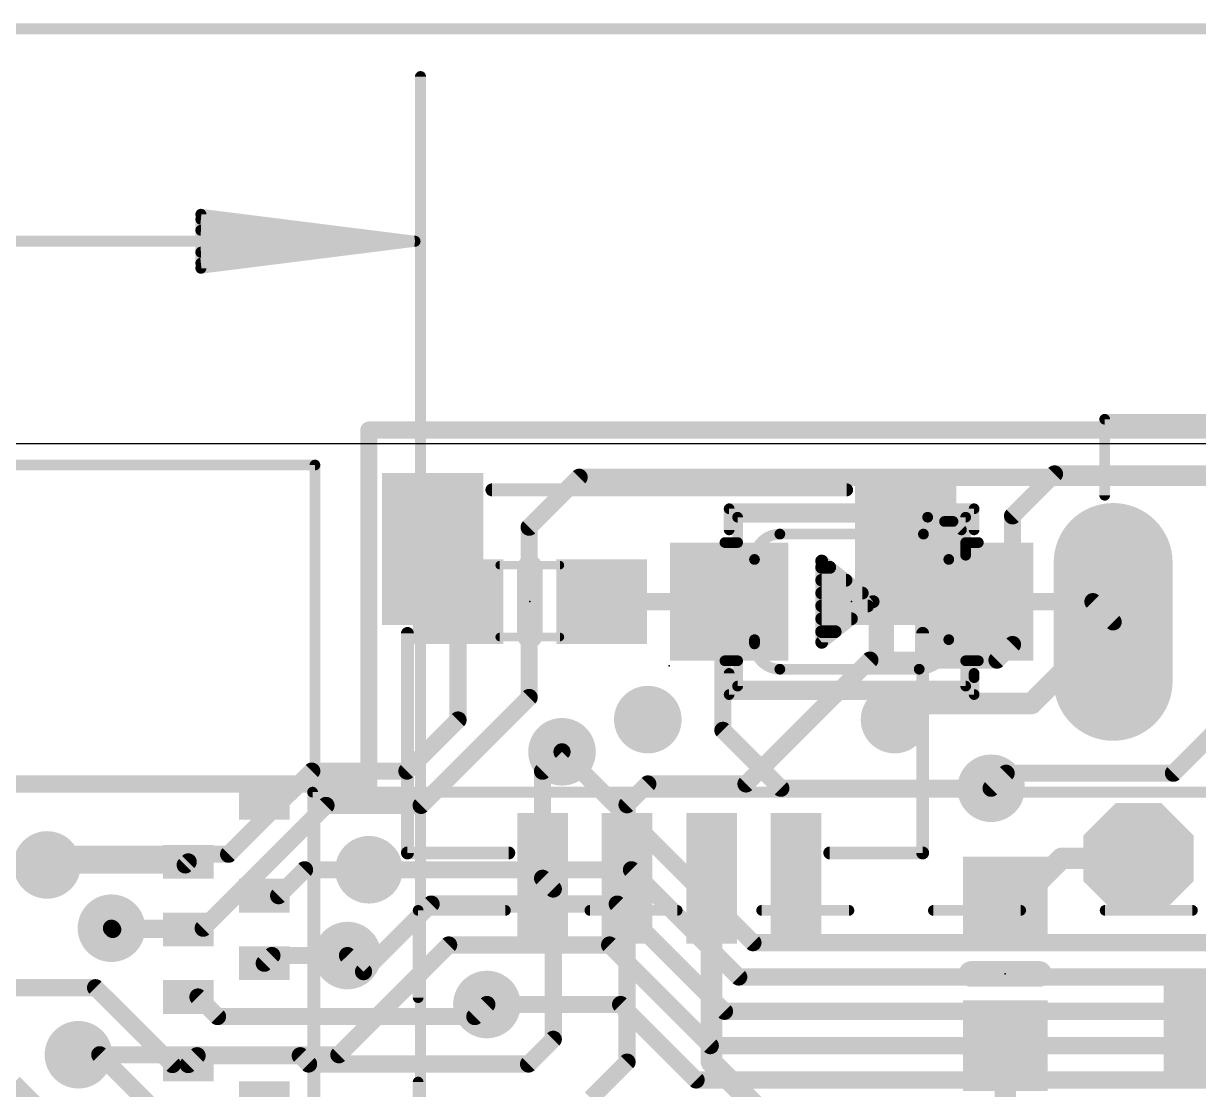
# Model space of a CAD drawing. Extents: x -8.4 to 59.4, y -0.3 to 49.3.
# Drawn here: x 9.5 to 23.41, y 34.35 to 46.98 of the extents above; entities that cross this region are included whole.
import ezdxf

# ---------------------------------------------------------------- set-up
doc = ezdxf.new("R2010")
doc.units = 0
for name, color, linetype in [('1', 12, 'CONTINUOUS'), ('16', 5, 'CONTINUOUS'), ('17', 110, 'CONTINUOUS'), ('18', 110, 'CONTINUOUS'), ('20', 4, 'CONTINUOUS'), ('21', 40, 'CONTINUOUS'), ('22', 6, 'CONTINUOUS'), ('23', 40, 'CONTINUOUS'), ('24', 53, 'CONTINUOUS'), ('47', 253, 'CONTINUOUS'), ('52', 253, 'CONTINUOUS')]:
    doc.layers.add(name, color=color, linetype=linetype)

# ---------------------------------------------------------------- blocks, each defined once
blk = doc.blocks.new('RECT')
blk.add_solid([(-0.5, -0.5), (0.5, -0.5), (-0.5, 0.5), (0.5, 0.5)])
blk = doc.blocks.new('OCTAGONP')
at = {"const_width": 0.5}
blk.add_lwpolyline([(-0.25, -0.1036), (-0.25, 0.1036), (-0.1036, 0.25), (0.1036, 0.25), (0.25, 0.1036), (0.25, -0.1036), (0.1036, -0.25), (-0.1036, -0.25), (-0.25, -0.1036), (-0.25, 0.1036)], dxfattribs=at)
blk = doc.blocks.new('LONGP100')
at = {"const_width": 1}
blk.add_lwpolyline([(-0.5, 0), (0.5, 0)], dxfattribs=at)
at = {"const_width": 0.5}
for points in [[(-0.5, 0.25, 1), (-0.5, -0.25)], [(0.5, -0.25, 1), (0.5, 0.25)]]:
    blk.add_lwpolyline(points, format="xyb", dxfattribs=at)
blk = doc.blocks.new('ROUNDV')
at = {"const_width": 0.5}
blk.add_lwpolyline([(0, -0.25, 1), (0, 0.25, 1), (0, -0.25)], format="xyb", dxfattribs=at)

msp = doc.modelspace()

# ---------------------------------------------------------------- linework, layer by layer
at = {"layer": '1'}
for points, const_width in [([(51.943, 42.164), (13.589, 42.164)], 0.2032), ([(13.589, 42.164), (13.589, 37.973)], 0.2032), ([(21.7054, 41.6444), (21.209, 41.148)], 0.2032), ([(28.1496, 41.6444), (21.7054, 41.6444)], 0.2032), ([(21.209, 41.148), (21.209, 39.624)], 0.2032), ([(22.4, 39.892), (21.4335, 38.9255)], 0.254), ([(21.209, 39.624), (21.0249, 39.4398)], 0.2032), ([(19.52, 39.4398), (18.0532, 37.973)], 0.2032), ([(21.0249, 39.4398), (19.52, 39.4398)], 0.2032), ([(20.0025, 38.9255), (19.812, 38.735)], 0.254), ([(21.4335, 38.9255), (20.0025, 38.9255)], 0.254), ([(23.749, 38.735), (23.114, 38.1)], 0.2032), ([(15.645, 38.1241), (15.875, 38.354)], 0.2032), ([(15.645, 36.856), (15.645, 38.1241)], 0.2032), ([(21.1328, 38.1), (20.955, 37.9222)], 0.2032), ([(23.114, 38.1), (21.1328, 38.1)], 0.2032), ([(13.589, 37.973), (0, 37.973)], 0.2032), ([(16.891, 37.973), (16.645, 37.727)], 0.2032), ([(18.0532, 37.973), (16.891, 37.973)], 0.2032), ([(16.645, 37.727), (16.645, 36.856)], 0.2032), ([(11.45, 37.05), (11.4142, 37.0142)], 0.2032), ([(21.2696, 36.5731), (21.7885, 37.092)], 0.254), ([(21.7885, 37.092), (22.7, 37.092)], 0.254), ([(11.4142, 37.0142), (9.779, 37.0142)], 0.2032), ([(12.827, 36.957), (12.52, 36.65)], 0.2032), ([(13.589, 36.957), (12.827, 36.957)], 0.2032), ([(15.772, 36.729), (15.645, 36.856)], 0.2032), ([(16.645, 34.679), (16.645, 36.856)], 0.2032), ([(17.645, 36.856), (17.645, 34.679)], 0.254), ([(12.35, 36.65), (12.52, 36.65)], 0.2032), ([(15.772, 36.729), (15.772, 34.949)], 0.2032), ([(21.1229, 36.5731), (21.2696, 36.5731)], 0.254), ([(10.5559, 36.25), (10.541, 36.2649)], 0.2032), ([(11.45, 36.25), (10.5559, 36.25)], 0.2032), ([(12.35, 35.85), (12.441, 35.941)], 0.2032), ([(12.441, 35.941), (13.335, 35.941)], 0.2032), ([(10.3532, 35.56), (6.477, 35.56)], 0.2032), ([(10.3532, 35.56), (11.2632, 34.65)], 0.2032), ([(11.45, 35.45), (11.565, 35.45)], 0.2032), ([(11.7968, 35.2182), (11.565, 35.45)], 0.2032), ([(14.986, 35.3612), (14.843, 35.2182)], 0.2032), ([(14.843, 35.2182), (11.7968, 35.2182)], 0.2032), ([(15.4794, 34.6564), (15.772, 34.949)], 0.2032), ([(21.1229, 34.8731), (21.1229, 33.6479)], 0.254), ([(10.4027, 34.7662), (10.1501, 34.7662)], 0.2032), ([(11.0237, 34.1452), (10.4027, 34.7662)], 0.2032), ([(11.45, 34.65), (11.5548, 34.7548)], 0.2032), ([(11.5548, 34.7548), (12.7763, 34.7548)], 0.2032), ([(12.7763, 34.7548), (12.8747, 34.6564)], 0.2032), ([(16.216, 34.25), (16.645, 34.679)], 0.2032), ([(17.645, 34.679), (18.752, 33.572)], 0.254), ([(11.2632, 34.65), (11.45, 34.65)], 0.2032), ([(12.8747, 34.6564), (15.4794, 34.6564)], 0.2032)]:
    msp.add_lwpolyline(points, dxfattribs=dict(at, const_width=const_width))
for points, const_width in [([(13.589, 42.2148, 1), (13.589, 42.1132)], 0.1016), ([(13.6398, 42.164, 1), (13.5382, 42.164)], 0.1016), ([(21.7054, 41.6952, 1), (21.7054, 41.5936)], 0.1016), ([(21.7413, 41.6085, 1), (21.6695, 41.6803)], 0.1016), ([(21.2598, 41.148, 1), (21.1582, 41.148)], 0.1016), ([(21.1731, 41.1839, 1), (21.2449, 41.1121)], 0.1016), ([(22.4449, 39.8471, 1), (22.3551, 39.9369)], 0.127), ([(21.1582, 39.624, 1), (21.2598, 39.624)], 0.1016), ([(21.2449, 39.5881, 1), (21.1731, 39.6599)], 0.1016), ([(19.52, 39.4907, 1), (19.52, 39.389)], 0.1016), ([(19.556, 39.4039, 1), (19.4841, 39.4758)], 0.1016), ([(20.9889, 39.4758, 1), (21.0608, 39.4039)], 0.1016), ([(21.0249, 39.389, 1), (21.0249, 39.4907)], 0.1016), ([(20.0025, 38.989, 1), (20.0025, 38.862)], 0.127), ([(20.0474, 38.8806, 1), (19.9576, 38.9704)], 0.127), ([(21.3886, 38.9704, 1), (21.4784, 38.8806)], 0.127), ([(21.4335, 38.862, 1), (21.4335, 38.989)], 0.127), ([(19.7671, 38.7799, 1), (19.8569, 38.6901)], 0.127), ([(15.9109, 38.3181, 1), (15.8391, 38.3899)], 0.1016), ([(15.6958, 38.1241, 1), (15.5942, 38.1241)], 0.1016), ([(15.6091, 38.16, 1), (15.6809, 38.0881)], 0.1016), ([(21.1328, 38.1508, 1), (21.1328, 38.0492)], 0.1016), ([(21.1687, 38.0641, 1), (21.0969, 38.1359)], 0.1016), ([(23.0781, 38.1359, 1), (23.1499, 38.0641)], 0.1016), ([(23.114, 38.0492, 1), (23.114, 38.1508)], 0.1016), ([(13.5382, 37.973, 1), (13.6398, 37.973)], 0.1016), ([(13.589, 37.9222, 1), (13.589, 38.0238)], 0.1016), ([(16.891, 38.0238, 1), (16.891, 37.9222)], 0.1016), ([(16.9269, 37.9371, 1), (16.8551, 38.0089)], 0.1016), ([(18.0173, 38.0089, 1), (18.0891, 37.9371)], 0.1016), ([(18.0532, 37.9222, 1), (18.0532, 38.0238)], 0.1016), ([(20.9191, 37.9581, 1), (20.9909, 37.8863)], 0.1016), ([(16.6958, 37.727, 1), (16.5942, 37.727)], 0.1016), ([(16.6091, 37.7629, 1), (16.6809, 37.6911)], 0.1016), ([(11.4859, 37.0141, 1), (11.4141, 37.0859)], 0.1016), ([(21.7885, 37.1555, 1), (21.7885, 37.0285)], 0.127), ([(21.8334, 37.0471, 1), (21.7436, 37.1369)], 0.127), ([(22.7, 37.0285, 1), (22.7, 37.1555)], 0.127), ([(9.779, 37.065, 1), (9.779, 36.9633)], 0.1016), ([(11.3782, 37.0501, 1), (11.4501, 36.9782)], 0.1016), ([(11.4142, 36.9633, 1), (11.4142, 37.065)], 0.1016), ([(12.827, 37.0078, 1), (12.827, 36.9062)], 0.1016), ([(12.8629, 36.9211, 1), (12.7911, 36.9929)], 0.1016), ([(13.589, 36.9062, 1), (13.589, 37.0078)], 0.1016), ([(15.6809, 36.8919, 1), (15.6091, 36.8201)], 0.1016), ([(15.5942, 36.856, 1), (15.6958, 36.856)], 0.1016), ([(16.6958, 36.856, 1), (16.5942, 36.856)], 0.1016), ([(16.5942, 36.856, 1), (16.6958, 36.856)], 0.1016), ([(17.7085, 36.856, 1), (17.5815, 36.856)], 0.127), ([(12.35, 36.7008, 1), (12.35, 36.5992)], 0.1016), ([(12.4841, 36.6859, 1), (12.5559, 36.6141)], 0.1016), ([(12.52, 36.5992, 1), (12.52, 36.7008)], 0.1016), ([(15.8228, 36.729, 1), (15.7212, 36.729)], 0.1016), ([(15.7361, 36.6931, 1), (15.8079, 36.7649)], 0.1016), ([(21.1229, 36.6366, 1), (21.1229, 36.5096)], 0.127), ([(21.2247, 36.618, 1), (21.3145, 36.5282)], 0.127), ([(21.2696, 36.5096, 1), (21.2696, 36.6366)], 0.127), ([(10.5769, 36.3008, 1), (10.5051, 36.2289)], 0.1016), ([(10.5559, 36.3008, 1), (10.5559, 36.1992)], 0.1016), ([(10.5199, 36.2141, 1), (10.5918, 36.2859)], 0.1016), ([(11.45, 36.1992, 1), (11.45, 36.3008)], 0.1016), ([(12.441, 35.9918, 1), (12.441, 35.8902)], 0.1016), ([(12.4769, 35.9051, 1), (12.4051, 35.9769)], 0.1016), ([(13.335, 35.8902, 1), (13.335, 35.9918)], 0.1016), ([(12.3141, 35.8859, 1), (12.3859, 35.8141)], 0.1016), ([(10.3891, 35.5959, 1), (10.3173, 35.5241)], 0.1016), ([(10.3532, 35.5092, 1), (10.3532, 35.6108)], 0.1016), ([(11.45, 35.5008, 1), (11.45, 35.3992)], 0.1016), ([(11.6009, 35.4859, 1), (11.529, 35.4141)], 0.1016), ([(11.565, 35.3992, 1), (11.565, 35.5008)], 0.1016), ([(15.0219, 35.3253, 1), (14.9501, 35.3972)], 0.1016), ([(11.7968, 35.269, 1), (11.7968, 35.1674)], 0.1016), ([(11.7608, 35.1823, 1), (11.8327, 35.2541)], 0.1016), ([(14.807, 35.2541, 1), (14.8789, 35.1823)], 0.1016), ([(14.843, 35.1674, 1), (14.843, 35.269)], 0.1016), ([(15.7212, 34.949, 1), (15.8228, 34.949)], 0.1016), ([(15.8079, 34.9131, 1), (15.7361, 34.9849)], 0.1016), ([(21.1864, 34.8731, 1), (21.0594, 34.8731)], 0.127), ([(10.1501, 34.8171, 1), (10.1501, 34.7154)], 0.1016), ([(10.4386, 34.8022, 1), (10.3668, 34.7303)], 0.1016), ([(10.4027, 34.7154, 1), (10.4027, 34.8171)], 0.1016), ([(11.5548, 34.8056, 1), (11.5548, 34.704)], 0.1016), ([(11.5907, 34.7189, 1), (11.5189, 34.7907)], 0.1016), ([(12.8122, 34.7907, 1), (12.7403, 34.7189)], 0.1016), ([(12.7763, 34.704, 1), (12.7763, 34.8056)], 0.1016), ([(16.6809, 34.6431, 1), (16.6091, 34.7149)], 0.1016), ([(17.6899, 34.7239, 1), (17.6001, 34.6341)], 0.127), ([(11.2632, 34.7008, 1), (11.2632, 34.5992)], 0.1016), ([(11.2273, 34.6141, 1), (11.2991, 34.6859)], 0.1016), ([(11.4141, 34.6859, 1), (11.4859, 34.6141)], 0.1016), ([(11.45, 34.5992, 1), (11.45, 34.7008)], 0.1016), ([(12.8747, 34.7072, 1), (12.8747, 34.6056)], 0.1016), ([(12.8387, 34.6205, 1), (12.9106, 34.6923)], 0.1016), ([(15.4435, 34.6923, 1), (15.5153, 34.6205)], 0.1016), ([(15.4794, 34.6056, 1), (15.4794, 34.7072)], 0.1016), ([(16.5942, 34.679, 1), (16.6958, 34.679)], 0.1016), ([(17.5815, 34.679, 1), (17.7085, 34.679)], 0.127)]:
    msp.add_lwpolyline(points, format="xyb", dxfattribs=dict(at, const_width=const_width))
at = {"layer": '16', "const_width": 0.2032}
for points in [[(51.943, 42.164), (13.589, 42.164)], [(13.589, 42.164), (13.589, 37.973)], [(16.0778, 41.6048), (15.4863, 41.0133)], [(26.505, 41.6048), (16.0778, 41.6048)], [(15.4863, 41.0133), (15.4863, 38.9978)], [(14.644, 38.7302), (14.644, 40.132)], [(16.344, 40.132), (17.78, 40.132)], [(17.78, 40.132), (17.854, 40.132)], [(17.78, 38.608), (17.78, 40.132)], [(20.754, 40.132), (22.16, 40.132)], [(22.16, 40.132), (22.4, 39.892)], [(15.4863, 38.9978), (14.2076, 37.719)], [(14.0392, 38.1254), (14.644, 38.7302)], [(18.4658, 37.9222), (17.78, 38.608)], [(18.1356, 36.0934), (15.875, 38.354)], [(11.9284, 37.1412), (12.9127, 38.1254)], [(12.9127, 38.1254), (14.0392, 38.1254)], [(13.589, 37.973), (0, 37.973)], [(20.955, 37.9222), (18.4658, 37.9222)], [(11.6269, 36.2649), (13.081, 37.719)], [(14.2076, 37.719), (13.081, 37.719)], [(11.9284, 37.1412), (9.779, 37.1412)], [(9.779, 37.0142), (9.779, 37.1412)], [(13.589, 36.957), (16.6973, 36.957)], [(16.6973, 36.957), (17.9673, 35.687)], [(13.5255, 35.7505), (14.3256, 36.5506)], [(14.3256, 36.5506), (16.5289, 36.5506)], [(16.5289, 36.5506), (17.7989, 35.2806)], [(10.541, 36.2649), (11.6269, 36.2649)], [(13.2334, 34.7662), (14.5333, 36.0661)], [(14.5333, 36.0661), (16.4387, 36.0661)], [(16.4387, 36.0661), (17.6306, 34.8742)], [(25.908, 36.0934), (18.1356, 36.0934)], [(13.335, 35.941), (13.5255, 35.7505)], [(17.9673, 35.687), (40.2655, 35.687)], [(14.986, 35.3612), (16.5688, 35.3612)], [(16.5688, 35.3612), (17.4623, 34.4678)], [(17.7989, 35.2806), (40.0971, 35.2806)], [(17.6306, 34.8742), (39.9288, 34.8742)], [(10.1501, 34.7662), (13.2334, 34.7662)], [(9.3818, 34.4332), (9.779, 34.036)], [(17.4623, 34.4678), (39.7002, 34.4678)]]:
    msp.add_lwpolyline(points, dxfattribs=at)
at = {"layer": '16', "const_width": 0.1016}
for points in [[(13.589, 42.2148, 1), (13.589, 42.1132)], [(13.6398, 42.164, 1), (13.5382, 42.164)], [(16.0778, 41.6556, 1), (16.0778, 41.554)], [(16.1137, 41.5689, 1), (16.0419, 41.6407)], [(15.5371, 41.0133, 1), (15.4355, 41.0133)], [(15.4504, 41.0492, 1), (15.5222, 40.9774)], [(14.6948, 40.132, 1), (14.5932, 40.132)], [(16.344, 40.1828, 1), (16.344, 40.0812)], [(17.78, 40.1828, 1), (17.78, 40.0812)], [(17.8308, 40.132, 1), (17.7292, 40.132)], [(17.78, 40.0812, 1), (17.78, 40.1828)], [(17.854, 40.0812, 1), (17.854, 40.1828)], [(20.754, 40.1828, 1), (20.754, 40.0812)], [(22.1959, 40.1679, 1), (22.1241, 40.0961)], [(22.16, 40.0812, 1), (22.16, 40.1828)], [(22.3641, 39.8561, 1), (22.4359, 39.9279)], [(15.5222, 38.9618, 1), (15.4504, 39.0337)], [(15.4355, 38.9978, 1), (15.5371, 38.9978)], [(14.6799, 38.6943, 1), (14.6081, 38.7661)], [(14.5932, 38.7302, 1), (14.6948, 38.7302)], [(17.8159, 38.6439, 1), (17.7441, 38.5721)], [(17.7292, 38.608, 1), (17.8308, 38.608)], [(15.9109, 38.3899, 1), (15.8391, 38.3181)], [(12.9127, 38.1762, 1), (12.9127, 38.0746)], [(12.9486, 38.0895, 1), (12.8767, 38.1613)], [(14.0033, 38.1613, 1), (14.0751, 38.0895)], [(14.0392, 38.0746, 1), (14.0392, 38.1762)], [(13.5382, 37.973, 1), (13.6398, 37.973)], [(13.589, 37.9222, 1), (13.589, 38.0238)], [(18.4658, 37.973, 1), (18.4658, 37.8714)], [(18.4299, 37.8863, 1), (18.5017, 37.9581)], [(20.955, 37.8714, 1), (20.955, 37.973)], [(13.081, 37.7698, 1), (13.081, 37.6682)], [(13.1169, 37.6831, 1), (13.0451, 37.7549)], [(14.1716, 37.7549, 1), (14.2435, 37.6831)], [(14.2076, 37.6682, 1), (14.2076, 37.7698)], [(9.779, 37.192, 1), (9.779, 37.0904)], [(9.8298, 37.1412, 1), (9.7282, 37.1412)], [(11.8925, 37.1771, 1), (11.9643, 37.1052)], [(11.9284, 37.0904, 1), (11.9284, 37.192)], [(9.7282, 37.0142, 1), (9.8298, 37.0142)], [(13.589, 37.0078, 1), (13.589, 36.9062)], [(16.7332, 36.9929, 1), (16.6613, 36.9211)], [(16.6973, 36.9062, 1), (16.6973, 37.0078)], [(14.3256, 36.6014, 1), (14.3256, 36.4998)], [(14.3615, 36.5147, 1), (14.2897, 36.5865)], [(16.5648, 36.5865, 1), (16.493, 36.5147)], [(16.5289, 36.4998, 1), (16.5289, 36.6014)], [(10.541, 36.3157, 1), (10.541, 36.2141)], [(11.5909, 36.3008, 1), (11.6628, 36.2289)], [(11.6269, 36.2141, 1), (11.6269, 36.3157)], [(14.5333, 36.1169, 1), (14.5333, 36.0153)], [(14.5692, 36.0302, 1), (14.4973, 36.102)], [(16.4746, 36.102, 1), (16.4028, 36.0302)], [(16.4387, 36.0153, 1), (16.4387, 36.1169)], [(18.1356, 36.1442, 1), (18.1356, 36.0426)], [(18.0997, 36.0575, 1), (18.1715, 36.1293)], [(13.3709, 35.9769, 1), (13.2991, 35.9051)], [(13.4896, 35.7864, 1), (13.5614, 35.7146)], [(13.4896, 35.7146, 1), (13.5614, 35.7864)], [(17.9673, 35.7378, 1), (17.9673, 35.6362)], [(17.9313, 35.6511, 1), (18.0032, 35.7229)], [(14.986, 35.4121, 1), (14.986, 35.3104)], [(16.6047, 35.3972, 1), (16.5329, 35.3253)], [(16.5688, 35.3104, 1), (16.5688, 35.4121)], [(17.7989, 35.3314, 1), (17.7989, 35.2298)], [(17.763, 35.2447, 1), (17.8348, 35.3165)], [(17.6306, 34.925, 1), (17.6306, 34.8234)], [(17.5947, 34.8383, 1), (17.6665, 34.9101)], [(10.1501, 34.8171, 1), (10.1501, 34.7154)], [(13.1975, 34.8022, 1), (13.2693, 34.7303)], [(13.2334, 34.7154, 1), (13.2334, 34.8171)], [(17.4623, 34.5186, 1), (17.4623, 34.417)], [(17.4263, 34.4319, 1), (17.4982, 34.5037)]]:
    msp.add_lwpolyline(points, format="xyb", dxfattribs=at)
at = {"layer": '20'}
msp.add_line((48.6, 42), (3.2, 42), dxfattribs=at)
at = {"layer": '21'}
for points, const_width in [([(22.3, 42.3238, 1), (22.3, 42.2602)], 0.0635), ([(22.3317, 42.292, 1), (22.2683, 42.292)], 0.0635), ([(12.9818, 41.75, 1), (12.9183, 41.75)], 0.0635), ([(12.95, 41.7182, 1), (12.95, 41.7818)], 0.0635), ([(15.045, 41.4941, 1), (15.045, 41.4179)], 0.0762), ([(19.245, 41.4179, 1), (19.245, 41.4941)], 0.0762), ([(22.2683, 41.392, 1), (22.3317, 41.392)], 0.0635), ([(14.0831, 39.756, 1), (14.0069, 39.756)], 0.0762), ([(20.1831, 39.756, 1), (20.1069, 39.756)], 0.0762), ([(14.045, 37.1941, 1), (14.045, 37.1179)], 0.0762), ([(14.0069, 37.156, 1), (14.0831, 37.156)], 0.0762), ([(15.245, 37.1179, 1), (15.245, 37.1941)], 0.0762), ([(19.045, 37.1941, 1), (19.045, 37.1179)], 0.0762), ([(20.1069, 37.156, 1), (20.1831, 37.156)], 0.0762), ([(20.145, 37.1179, 1), (20.145, 37.1941)], 0.0762), ([(20.7229, 35.7993, 1), (20.7229, 35.6469)], 0.1524), ([(21.5229, 35.6469, 1), (21.5229, 35.7993)], 0.1524)]:
    msp.add_lwpolyline(points, format="xyb", dxfattribs=dict(at, const_width=const_width))
for points, const_width in [([(29.8, 42.292), (22.3, 42.292)], 0.127), ([(22.3, 42.292), (22.3, 41.392)], 0.127), ([(2.45, 41.75), (12.95, 41.75)], 0.127), ([(12.95, 41.75), (12.95, 26.25)], 0.127), ([(19.245, 41.456), (15.045, 41.456)], 0.1524), ([(14.045, 37.156), (14.045, 39.756)], 0.1524), ([(20.145, 39.756), (20.145, 37.156)], 0.1524), ([(15.245, 37.156), (14.045, 37.156)], 0.1524), ([(20.145, 37.156), (19.045, 37.156)], 0.1524), ([(21.5229, 35.7231), (20.7229, 35.7231)], 0.3048)]:
    msp.add_lwpolyline(points, dxfattribs=dict(at, const_width=const_width))
at = {"layer": '22'}
for points, const_width in [([(17.854, 41.2638, 1), (17.854, 41.2002)], 0.0635), ([(17.8857, 41.232, 1), (17.8223, 41.232)], 0.0635), ([(20.7858, 41.232, 1), (20.7223, 41.232)], 0.0635), ([(20.754, 41.2002, 1), (20.754, 41.2638)], 0.0635), ([(17.8223, 40.982, 1), (17.8857, 40.982)], 0.0635), ([(20.7223, 40.982, 1), (20.7858, 40.982)], 0.0635), ([(15.5702, 40.532, 1), (15.4178, 40.532)], 0.1524), ([(18.9881, 40.613, 1), (18.9119, 40.613)], 0.0762), ([(18.9736, 40.6429, 1), (18.9264, 40.5831)], 0.0762), ([(18.95, 40.5765, 1), (18.95, 40.5003)], 0.0762), ([(19.0443, 40.5003, 1), (19.0443, 40.5765)], 0.0762), ([(18.95, 40.4241, 1), (18.95, 40.3479)], 0.0762), ([(19.2369, 40.3479, 1), (19.2369, 40.4241)], 0.0762), ([(18.95, 40.2717, 1), (18.95, 40.1955)], 0.0762), ([(19.4296, 40.1955, 1), (19.4296, 40.2717)], 0.0762), ([(19.5816, 40.1021, 1), (19.5344, 40.1619)], 0.0762), ([(18.95, 40.1193, 1), (18.95, 40.0431)], 0.0762), ([(19.4938, 40.0431, 1), (19.4938, 40.1193)], 0.0762), ([(19.5344, 40.1021, 1), (19.5816, 40.1619)], 0.0762), ([(18.95, 39.9669, 1), (18.95, 39.8907)], 0.0762), ([(19.3011, 39.8907, 1), (19.3011, 39.9669)], 0.0762), ([(15.4178, 39.732, 1), (15.5702, 39.732)], 0.1524), ([(18.95, 39.8145, 1), (18.95, 39.7383)], 0.0762), ([(19.1085, 39.7383, 1), (19.1085, 39.8145)], 0.0762), ([(18.9264, 39.6809, 1), (18.9736, 39.6211)], 0.0762), ([(18.9119, 39.651, 1), (18.9881, 39.651)], 0.0762), ([(17.8857, 39.282, 1), (17.8223, 39.282)], 0.0635), ([(20.7858, 39.282, 1), (20.7223, 39.282)], 0.0635), ([(20.7858, 39.232, 1), (20.7223, 39.232)], 0.0635), ([(20.7223, 39.232, 1), (20.7858, 39.232)], 0.0635), ([(17.854, 39.0638, 1), (17.854, 39.0003)], 0.0635), ([(20.754, 39.0003, 1), (20.754, 39.0638)], 0.0635), ([(17.8223, 39.032, 1), (17.8857, 39.032)], 0.0635), ([(20.7223, 39.032, 1), (20.7858, 39.032)], 0.0635), ([(12.9538, 37.876, 1), (12.8902, 37.876)], 0.0635), ([(12.922, 37.9078, 1), (12.922, 37.8443)], 0.0635), ([(14.172, 36.5078, 1), (14.172, 36.4442)], 0.0635), ([(14.2038, 36.476, 1), (14.1402, 36.476)], 0.0635), ([(15.2053, 36.4442, 1), (15.2053, 36.5078)], 0.0635), ([(16.2053, 36.5078, 1), (16.2053, 36.4442)], 0.0635), ([(17.2387, 36.4442, 1), (17.2387, 36.5078)], 0.0635), ([(18.2387, 36.5078, 1), (18.2387, 36.4442)], 0.0635), ([(19.272, 36.4442, 1), (19.272, 36.5078)], 0.0635), ([(20.272, 36.5078, 1), (20.272, 36.4442)], 0.0635), ([(21.3053, 36.4442, 1), (21.3053, 36.5078)], 0.0635), ([(22.3053, 36.5078, 1), (22.3053, 36.4442)], 0.0635), ([(23.3387, 36.4442, 1), (23.3387, 36.5078)], 0.0635), ([(14.1402, 35.4427, 1), (14.2038, 35.4427)], 0.0635), ([(14.2038, 34.4427, 1), (14.1402, 34.4427)], 0.0635)]:
    msp.add_lwpolyline(points, format="xyb", dxfattribs=dict(at, const_width=const_width))
for points, const_width in [([(17.854, 40.982), (17.854, 41.232)], 0.127), ([(17.854, 41.232), (20.754, 41.232)], 0.127), ([(20.754, 41.232), (20.754, 40.982)], 0.127), ([(15.494, 40.532), (15.494, 39.732)], 0.3048), ([(18.95, 39.651), (18.95, 40.613)], 0.1524), ([(18.95, 40.613), (19.558, 40.132)], 0.1524), ([(18.95, 40.5384), (19.0443, 40.5384)], 0.1524), ([(18.95, 40.386), (19.2369, 40.386)], 0.1524), ([(18.95, 40.2336), (19.4296, 40.2336)], 0.1524), ([(19.558, 40.132), (18.95, 39.651)], 0.1524), ([(18.95, 40.0812), (19.4938, 40.0812)], 0.1524), ([(18.95, 39.9288), (19.3011, 39.9288)], 0.1524), ([(18.95, 39.7764), (19.1085, 39.7764)], 0.1524), ([(17.854, 39.282), (17.854, 39.032)], 0.127), ([(20.754, 39.232), (20.754, 39.282)], 0.127), ([(20.754, 39.032), (20.754, 39.232)], 0.127), ([(17.854, 39.032), (20.754, 39.032)], 0.127), ([(12.922, 37.876), (12.922, 11.676)], 0.127), ([(42.162, 37.876), (12.922, 37.876)], 0.127), ([(14.172, 36.476), (14.172, 35.4427)], 0.127), ([(15.2053, 36.476), (14.172, 36.476)], 0.127), ([(17.2387, 36.476), (16.2053, 36.476)], 0.127), ([(19.272, 36.476), (18.2387, 36.476)], 0.127), ([(21.3053, 36.476), (20.272, 36.476)], 0.127), ([(23.3387, 36.476), (22.3053, 36.476)], 0.127), ([(14.172, 34.4427), (14.172, 33.4093)], 0.127)]:
    msp.add_lwpolyline(points, dxfattribs=dict(at, const_width=const_width))
at = {"layer": '23'}
for p in [(17.145, 39.37), (21.1229, 35.7231)]:
    msp.add_point(p, dxfattribs=at)
at = {"layer": '24'}
for p in [(15.494, 40.132), (19.304, 40.132)]:
    msp.add_point(p, dxfattribs=at)
at = {"layer": '47', "const_width": 0.13}
for points in [[(0.265, 46.9138), (51.535, 46.9138)], [(14.2, 24), (14.2, 46.35)], [(14.135, 44.4), (11.6, 44.7192)], [(11.6, 44.7192), (11.6, 44.0808)], [(14.135, 44.4), (11.6, 44.66)], [(14.135, 44.4), (11.6, 44.53)], [(0.065, 44.4), (14.135, 44.4)], [(11.6, 44.0808), (14.135, 44.4)], [(11.6, 44.27), (14.135, 44.4)], [(11.6, 44.14), (14.135, 44.4)]]:
    msp.add_lwpolyline(points, dxfattribs=at)
at = {"layer": '47', "const_width": 0.065}
for points in [[(14.2325, 46.35, 1), (14.1675, 46.35)], [(11.6041, 44.7515, 1), (11.5959, 44.687)], [(11.6325, 44.7192, 1), (11.5675, 44.7192)], [(11.6033, 44.6923, 1), (11.5967, 44.6277)], [(11.6017, 44.5625, 1), (11.5983, 44.4975)], [(14.1391, 44.3678, 1), (14.1309, 44.4322)], [(14.1309, 44.3678, 1), (14.1391, 44.4322)], [(14.1383, 44.3677, 1), (14.1317, 44.4323)], [(14.1317, 44.3677, 1), (14.1383, 44.4323)], [(14.1333, 44.3675, 1), (14.1367, 44.4325)], [(14.1367, 44.3675, 1), (14.1333, 44.4325)], [(14.135, 44.3675, 1), (14.135, 44.4325)], [(11.5983, 44.3025, 1), (11.6017, 44.2375)], [(11.5967, 44.1723, 1), (11.6033, 44.1077)], [(11.5959, 44.113, 1), (11.6041, 44.0485)], [(11.5675, 44.0808, 1), (11.6325, 44.0808)]]:
    msp.add_lwpolyline(points, format="xyb", dxfattribs=at)
at = {"layer": '52'}
for points, const_width in [([(17.954, 41.1638, 1), (17.954, 41.1003)], 0.0635), ([(17.9857, 41.132, 1), (17.9223, 41.132)], 0.0635), ([(20.2265, 41.1545, 1), (20.1815, 41.1095)], 0.0635), ([(20.204, 41.1638, 1), (20.204, 41.1003)], 0.0635), ([(20.204, 41.1003, 1), (20.204, 41.1638)], 0.0635), ([(20.6857, 41.132, 1), (20.6223, 41.132)], 0.0635), ([(20.654, 41.1003, 1), (20.654, 41.1638)], 0.0635), ([(20.4265, 41.1045, 1), (20.3815, 41.0595)], 0.0635), ([(20.404, 41.1138, 1), (20.404, 41.0502)], 0.0635), ([(20.5265, 41.1045, 1), (20.4815, 41.0595)], 0.0635), ([(20.504, 41.0502, 1), (20.504, 41.1138)], 0.0635), ([(18.454, 40.932, 0.4142), (18.154, 40.632)], 0.127), ([(18.454, 40.9638, 1), (18.454, 40.9002)], 0.0635), ([(18.454, 40.9002, 1), (18.454, 40.9638)], 0.0635), ([(20.154, 40.9638, 1), (20.154, 40.9002)], 0.0635), ([(20.454, 40.632, 0.4142), (20.154, 40.932)], 0.127), ([(20.154, 40.9002, 1), (20.154, 40.9638)], 0.0635), ([(20.5815, 40.9595, 1), (20.6265, 41.0045)], 0.0635), ([(17.804, 40.8638, 1), (17.804, 40.8002)], 0.0635), ([(17.8358, 40.832, 1), (17.7723, 40.832)], 0.0635), ([(17.9857, 40.832, 1), (17.9223, 40.832)], 0.0635), ([(17.9223, 40.832, 1), (17.9857, 40.832)], 0.0635), ([(17.954, 40.8002, 1), (17.954, 40.8638)], 0.0635), ([(20.654, 40.8638, 1), (20.654, 40.8002)], 0.0635), ([(20.6857, 40.832, 1), (20.6223, 40.832)], 0.0635), ([(20.6857, 40.832, 1), (20.6223, 40.832)], 0.0635), ([(20.6857, 40.832, 1), (20.6223, 40.832)], 0.0635), ([(20.6223, 40.832, 1), (20.6857, 40.832)], 0.0635), ([(20.6315, 40.8095, 1), (20.6765, 40.8545)], 0.0635), ([(20.8358, 40.832, 1), (20.7723, 40.832)], 0.0635), ([(20.804, 40.8002, 1), (20.804, 40.8638)], 0.0635), ([(18.1857, 40.632, 1), (18.1223, 40.632)], 0.0635), ([(18.1223, 40.632, 1), (18.1857, 40.632)], 0.0635), ([(20.4857, 40.632, 1), (20.4223, 40.632)], 0.0635), ([(20.4223, 40.632, 1), (20.4857, 40.632)], 0.0635), ([(20.6857, 40.682, 1), (20.6223, 40.682)], 0.0635), ([(20.6857, 40.682, 1), (20.6223, 40.682)], 0.0635), ([(20.6223, 40.682, 1), (20.6857, 40.682)], 0.0635), ([(20.6223, 40.682, 1), (20.6857, 40.682)], 0.0635), ([(20.6223, 40.682, 1), (20.6857, 40.682)], 0.0635), ([(20.6315, 40.6595, 1), (20.6765, 40.7045)], 0.0635), ([(15.138, 40.5894, 1), (15.138, 40.5386)], 0.0508), ([(15.85, 40.5386, 1), (15.85, 40.5894)], 0.0508), ([(15.138, 39.7384, 1), (15.138, 39.6876)], 0.0508), ([(15.85, 39.6876, 1), (15.85, 39.7384)], 0.0508), ([(18.154, 39.632, 0.4142), (18.454, 39.332)], 0.127), ([(18.1857, 39.682, 1), (18.1223, 39.682)], 0.0635), ([(18.1223, 39.682, 1), (18.1857, 39.682)], 0.0635), ([(18.1857, 39.632, 1), (18.1223, 39.632)], 0.0635), ([(18.1223, 39.632, 1), (18.1857, 39.632)], 0.0635), ([(20.104, 39.332, 0.4142), (20.454, 39.682)], 0.127), ([(20.4857, 39.682, 1), (20.4223, 39.682)], 0.0635), ([(20.4223, 39.682, 1), (20.4857, 39.682)], 0.0635), ([(17.804, 39.4638, 1), (17.804, 39.4002)], 0.0635), ([(17.7723, 39.432, 1), (17.8358, 39.432)], 0.0635), ([(17.9857, 39.432, 1), (17.9223, 39.432)], 0.0635), ([(17.9223, 39.432, 1), (17.9857, 39.432)], 0.0635), ([(17.954, 39.4002, 1), (17.954, 39.4638)], 0.0635), ([(18.454, 39.3638, 1), (18.454, 39.3002)], 0.0635), ([(18.454, 39.3002, 1), (18.454, 39.3638)], 0.0635), ([(20.104, 39.3638, 1), (20.104, 39.3002)], 0.0635), ([(20.104, 39.3002, 1), (20.104, 39.3638)], 0.0635), ([(20.654, 39.4638, 1), (20.654, 39.4002)], 0.0635), ([(20.6857, 39.432, 1), (20.6223, 39.432)], 0.0635), ([(20.6223, 39.432, 1), (20.6857, 39.432)], 0.0635), ([(20.6223, 39.432, 1), (20.6857, 39.432)], 0.0635), ([(20.7723, 39.432, 1), (20.8358, 39.432)], 0.0635), ([(20.804, 39.4002, 1), (20.804, 39.4638)], 0.0635), ([(17.954, 39.1638, 1), (17.954, 39.1003)], 0.0635), ([(17.9223, 39.132, 1), (17.9857, 39.132)], 0.0635), ([(20.6223, 39.132, 1), (20.6857, 39.132)], 0.0635), ([(20.654, 39.1003, 1), (20.654, 39.1638)], 0.0635)]:
    msp.add_lwpolyline(points, format="xyb", dxfattribs=dict(at, const_width=const_width))
for points, const_width in [([(20.204, 41.132), (17.954, 41.132)], 0.127), ([(17.954, 41.132), (17.954, 40.832)], 0.127), ([(20.654, 41.132), (20.204, 41.132)], 0.127), ([(20.204, 41.132), (20.654, 40.682)], 0.127), ([(20.654, 40.832), (20.654, 41.132)], 0.127), ([(20.654, 40.832), (20.404, 41.082)], 0.127), ([(20.404, 41.082), (20.504, 41.082)], 0.127), ([(20.504, 41.082), (20.604, 40.982)], 0.127), ([(20.154, 40.932), (18.454, 40.932)], 0.127), ([(17.804, 39.432), (17.804, 40.832)], 0.127), ([(17.804, 40.832), (17.954, 40.832)], 0.127), ([(17.954, 40.832), (17.954, 39.432)], 0.127), ([(20.654, 40.682), (20.654, 40.832)], 0.127), ([(20.804, 40.832), (20.654, 40.832)], 0.127), ([(20.654, 40.832), (20.654, 40.682)], 0.127), ([(20.654, 40.682), (20.654, 40.832)], 0.127), ([(20.804, 39.432), (20.804, 40.832)], 0.127), ([(18.154, 40.632), (18.154, 39.682)], 0.127), ([(20.454, 39.682), (20.454, 40.632)], 0.127), ([(20.654, 39.432), (20.654, 40.682)], 0.127), ([(20.654, 40.682), (20.654, 39.432)], 0.127), ([(15.85, 40.564), (15.138, 40.564)], 0.1016), ([(15.85, 39.713), (15.138, 39.713)], 0.1016), ([(18.154, 39.682), (18.154, 39.632)], 0.127), ([(17.954, 39.432), (17.804, 39.432)], 0.127), ([(17.954, 39.432), (17.954, 39.132)], 0.127), ([(18.454, 39.332), (20.104, 39.332)], 0.127), ([(20.654, 39.132), (20.654, 39.432)], 0.127), ([(20.654, 39.432), (20.804, 39.432)], 0.127), ([(17.954, 39.132), (20.654, 39.132)], 0.127)]:
    msp.add_lwpolyline(points, dxfattribs=dict(at, const_width=const_width))

# ---------------------------------------------------------------- block references
at = {"layer": '1'}
for p, xscale, yscale, rotation in [((14.345, 40.756), 1.8, 1.2, 270), ((19.945, 40.756), 1.8, 1.2, 270), ((12.35, 37.75), 0.6, 0.4, 180), ((15.645, 36.856), 1.55, 0.6, 270), ((16.645, 36.856), 1.55, 0.6, 270), ((17.645, 36.856), 1.55, 0.6, 270), ((18.645, 36.856), 1.55, 0.6, 270), ((11.45, 37.05), 0.6, 0.4, 180), ((12.35, 36.65), 0.6, 0.4, 180), ((11.45, 36.25), 0.6, 0.4, 180), ((12.35, 35.85), 0.6, 0.4, 180), ((11.45, 35.45), 0.6, 0.4, 180), ((23.747, 35.085), 1.24, 1.5, 270), ((11.45, 34.65), 0.6, 0.4, 180), ((12.35, 34.25), 0.6, 0.4, 180)]:
    msp.add_blockref('RECT', p, dxfattribs=dict(at, xscale=xscale, yscale=yscale, rotation=rotation))
at = {"layer": '1', "xscale": 1.075, "rotation": 270}
for p in [(21.1229, 36.5731), (21.1229, 34.8731)]:
    msp.add_blockref('RECT', p, dxfattribs=at)
at = {"layer": '16', "xscale": 1.4, "yscale": 1.4}
for p in [(17.854, 40.132), (20.754, 40.132)]:
    msp.add_blockref('RECT', p, dxfattribs=at)
at = {"layer": '16', "xscale": 1.075, "rotation": 180}
for p in [(14.644, 40.132), (16.344, 40.132)]:
    msp.add_blockref('RECT', p, dxfattribs=at)
at = {"layer": '17'}
for name, p, xscale, yscale, rotation in [('LONGP100', (22.4, 39.892), 1.408, 1.408, 270), ('LONGP100', (22.4, 39.892), 1.408, 1.408, 270), ('OCTAGONP', (22.7, 37.092), 1.308, 1.308, 180), ('OCTAGONP', (22.7, 37.092), 1.308, 1.308, 180)]:
    msp.add_blockref(name, p, dxfattribs=dict(at, xscale=xscale, yscale=yscale, rotation=rotation))
at = {"layer": '18', "xscale": 0.8001, "yscale": 0.8001}
for p in [(16.891, 38.735), (16.891, 38.735), (19.812, 38.735), (19.812, 38.735), (15.875, 38.354), (15.875, 38.354), (20.955, 37.9222), (20.955, 37.9222), (9.779, 37.0142), (9.779, 37.0142), (13.589, 36.957), (13.589, 36.957), (10.541, 36.2649), (10.541, 36.2649), (13.335, 35.941), (13.335, 35.941), (14.986, 35.3612), (14.986, 35.3612), (10.1501, 34.7662), (10.1501, 34.7662)]:
    msp.add_blockref('ROUNDV', p, dxfattribs=at)
at = {"layer": '22', "xscale": 0.3, "yscale": 1.2, "rotation": 180}
msp.add_blockref('RECT', (19.654, 40.132), dxfattribs=at)
at = {"layer": '52', "xscale": 0.5001, "yscale": 0.95, "rotation": 180}
for p in [(14.9138, 40.1371), (16.0822, 40.1371)]:
    msp.add_blockref('RECT', p, dxfattribs=at)

doc.saveas('drawing.dxf')
